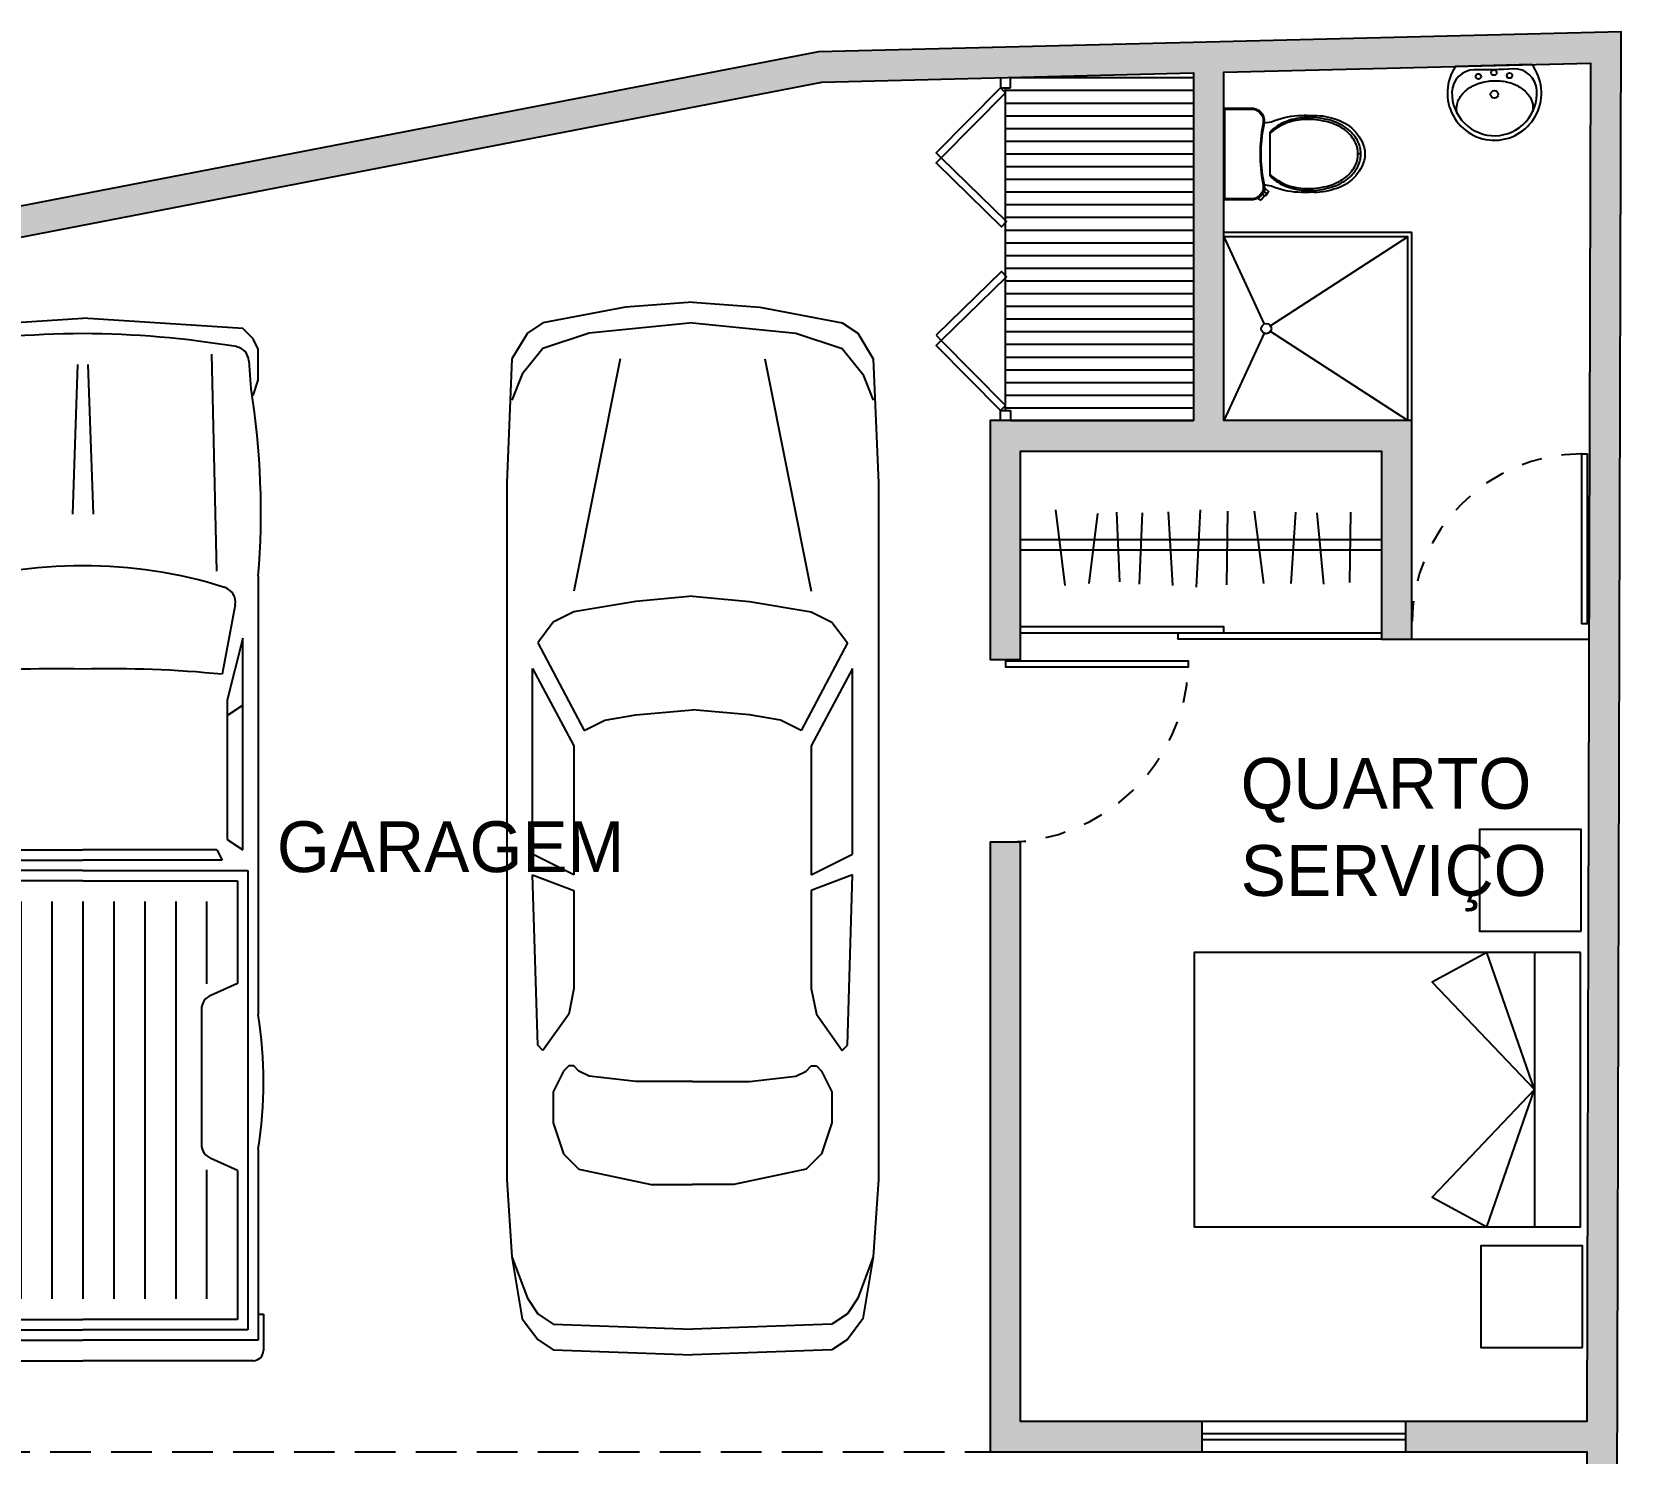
# Model space of a CAD drawing. Extents: x 2414.5 to 2499.6, y 2435.1 to 2467.4.
# Drawn here: x 2441.75 to 2449.57, y 2453.17 to 2460.16 of the extents above; entities that cross this region are included whole.
import ezdxf

# ---------------------------------------------------------------- set-up
doc = ezdxf.new("R2010")
doc.units = 0
doc.header["$LTSCALE"] = 4
doc.header["$MEASUREMENT"] = 0
doc.linetypes.add('HIDDEN2', pattern=[0.1875, 0.125, -0.0625])
doc.linetypes.add('OCULTA1', pattern=[0.15, 0.1, -0.05])
doc.layers.get('0').update_dxf_attribs({"linetype": 'CONTINUOUS'})
for name, color, linetype in [('AMBIENTE', 7, 'CONTINUOUS'), ('calidad', 251, 'CONTINUOUS'), ('MUE', 7, 'CONTINUOUS'), ('MUEBLES', 7, 'CONTINUOUS'), ('Muros', 2, 'CONTINUOUS'), ('PUERTA', 7, 'CONTINUOUS')]:
    doc.layers.add(name, color=color, linetype=linetype)
doc.styles.add('INCESED901 NDLT BT', font='')
doc.styles.get('INCESED901 NDLT BT').set_extended_font_data('Incised901 NdIt BT')

# ---------------------------------------------------------------- blocks, each defined once
blk = doc.blocks.new('S-209')
blk.add_line((8.1197, -17.8991), (8.1097, -17.9091))
at = {"linetype": 'Continuous'}
for p, q in [((7.79, -17.9786), (7.7948, -17.9835)), ((7.8815, -18.292), (7.7267, -18.1372)), ((8.0402, -18.2288), (8.0353, -18.224)), ((7.9297, -18.3503), (7.9091, -18.3523)), ((7.9321, -18.3636), (7.9118, -18.3672)), ((7.93, -18.3788), (7.934, -18.375)), ((7.916, -18.3823), (7.9301, -18.3793)), ((7.9178, -18.3967), (7.9194, -18.4103)), ((7.9196, -18.4115), (7.9336, -18.4079)), ((7.9302, -18.3801), (7.9334, -18.4067))]:
    blk.add_line(p, q, dxfattribs=at)
for points in [[(7.6758, -18.1274), (7.6969, -18.0978, -0.086549), (7.7675, -17.9846), (7.7807, -17.9694, -0.042987), (7.8144, -17.9376, -0.101197), (7.9028, -17.87, -0.27979), (8.1214, -17.8722), (8.1466, -17.8975, -0.27979), (8.1488, -18.116, -0.101197), (8.0812, -18.2044, -0.042987), (8.0494, -18.2381), (8.0342, -18.2514, -0.086549), (7.921, -18.3219), (7.8905, -18.3436)], [(7.9116, -18.3669, -0.000147), (7.9113, -18.3649, -0.000264), (7.9109, -18.3626, -0.000185), (7.9103, -18.3593, -0.000473), (7.9103, -18.3592, -0.000008), (7.9096, -18.355, -0.001562), (7.9092, -18.3527, -0.124491), (7.9092, -18.3526, -0.272659), (7.9092, -18.3526, -0.272659), (7.9092, -18.3526, -0.124491), (7.9092, -18.3527, -0.001562), (7.9097, -18.355, -0.000008), (7.9104, -18.3592, -0.000473), (7.9104, -18.3593, -0.000185), (7.911, -18.3625, -0.000264), (7.9114, -18.3648, -0.000182), (7.9119, -18.3674)], [(7.934, -18.375, -0.000303), (7.9336, -18.3725, -0.000706), (7.9334, -18.3714, -0.000002), (7.9325, -18.3667, -0.000278), (7.9325, -18.3666, -0.000204), (7.932, -18.364, -0.000208), (7.9316, -18.3613, -0.000265), (7.9312, -18.3593, -0.000185), (7.9307, -18.3564, -0.000475), (7.9307, -18.3564, -0.000008), (7.9301, -18.3526, -0.001574), (7.9297, -18.3506, -0.124305), (7.9297, -18.3506, -0.272823), (7.9297, -18.3506, -0.272823), (7.9298, -18.3506, -0.124305), (7.9298, -18.3506, -0.001574), (7.9301, -18.3526, -0.000008), (7.9308, -18.3564, -0.000475), (7.9308, -18.3564, -0.000185), (7.9313, -18.3593, -0.000265), (7.9317, -18.3613, -0.000208), (7.9322, -18.3639, -0.000204), (7.9326, -18.3666, -0.000278), (7.9326, -18.3666, -0.000002), (7.9335, -18.3714, -0.000706), (7.9337, -18.3725, -0.000303), (7.9341, -18.375)]]:
    blk.add_lwpolyline(points, format="xyb", dxfattribs=at)
for points in [[(7.9044, -18.4326), (7.8026, -18.5344), (7.4844, -18.2162), (7.5862, -18.1144, -0.473386), (7.6806, -18.1353), (7.6859, -18.1432, 0.095339), (7.8756, -18.3329), (7.8836, -18.3382), (7.9024, -18.3528, -0.36066)], [(7.6773, -18.1386, 0.095007), (7.8802, -18.3415, -0.4553), (7.9012, -18.4291), (7.8026, -18.5277), (7.4911, -18.2162), (7.5897, -18.1176, -0.4553), (7.6773, -18.1386, -6.517447)]]:
    blk.add_lwpolyline(points, format="xyb", close=True, dxfattribs=at)
for centre, radius, start, end in [((8.088, -18.2291), 0.3908, 119.46983, 135.00781), ((8.085, -18.2323), 0.3811, 119.51534, 135.00799), ((8.0314, -18.1337), 0.2799, 100.61073, 118.99096), ((8.0283, -18.1369), 0.2702, 100.69839, 119.03419), ((8.0047, -18.0523), 0.1829, 74.08577, 98.32752), ((8.0078, -18.0492), 0.1926, 74.08577, 98.32752), ((8.0205, -17.9966), 0.125, 44.46009, 74.08577), ((8.0237, -17.9935), 0.1347, 44.49908, 74.08577), ((8.0253, -17.9951), 0.1347, 15.91423, 45.50092), ((8.0388, -18.1799), 0.3212, 135, 152.14164), ((8.0356, -18.183), 0.3114, 135, 152.14164), ((8.0222, -17.9983), 0.125, 15.91423, 45.53992), ((7.9665, -18.0142), 0.1829, 351.67248, 15.91423), ((7.9696, -18.011), 0.1926, 351.67248, 15.91423), ((7.974, -18.1457), 0.2479, 152.14164, 171.67248), ((7.9709, -18.1488), 0.2382, 152.14164, 171.67248), ((7.882, -17.9905), 0.2702, 330.96581, 349.30161), ((7.8851, -17.9874), 0.2799, 331.00904, 349.38927), ((7.9193, -18.1377), 0.1926, 171.67248, 179.86037), ((7.9162, -18.1408), 0.1829, 171.67248, 180.95357), ((7.7865, -17.9339), 0.3811, 314.99201, 330.48466), ((7.7897, -17.9308), 0.3908, 314.99219, 330.53016), ((7.8358, -17.9832), 0.3114, 297.85836, 315), ((7.8389, -17.9801), 0.3212, 297.85836, 315), ((7.878, -18.1026), 0.1829, 269.04643, 278.32752), ((7.873, -17.9713), 0.3208, 271.51782, 276.44969), ((7.87, -18.0479), 0.2382, 278.32752, 297.85836), ((7.8731, -18.0448), 0.2479, 278.32752, 297.85836)]:
    blk.add_arc(centre, radius, start, end, dxfattribs=at)
blk = doc.blocks.new('Lavabo')
at = {"layer": 'MUE'}
for points in [[(0, 0.25), (0, -0.25, 0.608371), (0.49, 0, 0.608371)], [(0.46, 0, 0.424496), (0.169, 0.278, 0.402102), (0.025, 0.128, -0.026189), (0.025, -0.128, 0.402316), (0.169, -0.278, 0.424466)]]:
    blk.add_lwpolyline(points, format="xyb", close=True, dxfattribs=at)
blk.add_lwpolyline([(0.308, -0.247, -0.053668), (0.28, -0.25, -0.131299), (0.215, -0.233, -0.106584), (0.153, -0.177, -0.083724), (0.114, -0.099, -0.072562), (0.1, 0, -0.072562), (0.114, 0.099, -0.083724), (0.153, 0.177, -0.106584), (0.214, 0.233, -0.131299), (0.28, 0.25, -0.053949), (0.308, 0.247, -0.106584)], format="xyb", dxfattribs=at)
for centre, radius in [((0.069, 0.102), 0.0175), ((0.047, 0), 0.0175), ((0.19, 0), 0.025), ((0.069, -0.102), 0.0175)]:
    blk.add_circle(centre, radius, dxfattribs=at)
blk = doc.blocks.new('02PCAR03')
for p, q in [((-185, 35), (-197, 33)), ((-185, 35), (-193, 32)), ((-170, 36), (-185, 35)), ((-35, 36), (-170, 36)), ((-11, 35), (-35, 36)), ((-14, 33), (-19, 35)), ((-6, 32), (-11, 35)), ((-197, 33), (-201, 30)), ((-193, 32), (-196, 30)), ((-144, 30), (-111, 31)), ((-111, 31), (-114, 23)), ((-111, 23), (-107, 31)), ((-107, 31), (-71, 31)), ((-71, 31), (-86, 23)), ((-9, 29), (-14, 33)), ((-4, 29), (-6, 32)), ((-201, 30), (-203, 27)), ((-196, 30), (-198, 27)), ((-145, 29), (-144, 30)), ((-138, 24), (-145, 29)), ((-66, 30), (-83, 21)), ((-62, 27), (-66, 30)), ((-6, 20), (-9, 29)), ((-1, 13), (-4, 29)), ((-203, 27), (-204, 0)), ((-198, 27), (-199, 0)), ((-165, 25), (-168, 22)), ((-159, 27), (-165, 25)), ((-153, 27), (-159, 27)), ((-149, 25), (-153, 27)), ((-148, 24), (-149, 25)), ((-60, 23), (-62, 27)), ((-168, 22), (-171, 8)), ((-150, 20), (-149, 22)), ((-149, 22), (-148, 23)), ((-148, 23), (-148, 24)), ((-133, 23), (-138, 24)), ((-114, 23), (-133, 23)), ((-86, 23), (-111, 23)), ((-58, 11), (-60, 23)), ((-11, 14), (-56, 23)), ((-151, 11), (-150, 20)), ((-83, 21), (-81, 17)), ((-4, 0), (-6, 20)), ((-81, 17), (-80, 11)), ((0, 0), (-1, 13)), ((-151, 0), (-151, 11)), ((-80, 11), (-79, 0)), ((-57, 0), (-58, 11)), ((-171, 8), (-171, 0)), ((-203, -27), (-204, 0)), ((-198, -27), (-199, 0)), ((-171, -8), (-171, 0)), ((-151, 0), (-151, -11)), ((-80, -11), (-79, 0)), ((-57, 0), (-58, -11)), ((-4, 0), (-6, -20)), ((0, 0), (-1, -13)), ((-168, -22), (-171, -8)), ((-151, -11), (-150, -20)), ((-81, -17), (-80, -11)), ((-58, -11), (-60, -23)), ((-11, -14), (-56, -23)), ((-1, -13), (-4, -29)), ((-83, -21), (-81, -17)), ((-150, -20), (-149, -22)), ((-66, -30), (-83, -21)), ((-6, -20), (-9, -29)), ((-165, -25), (-168, -22)), ((-149, -22), (-148, -23)), ((-148, -24), (-149, -25)), ((-148, -23), (-148, -24)), ((-138, -24), (-145, -29)), ((-133, -23), (-138, -24)), ((-114, -23), (-133, -23)), ((-111, -31), (-114, -23)), ((-86, -23), (-111, -23)), ((-111, -23), (-107, -31)), ((-71, -31), (-86, -23)), ((-60, -23), (-62, -27)), ((-201, -30), (-203, -27)), ((-196, -30), (-198, -27)), ((-159, -27), (-165, -25)), ((-153, -27), (-159, -27)), ((-149, -25), (-153, -27)), ((-62, -27), (-66, -30)), ((-197, -33), (-201, -30)), ((-193, -32), (-196, -30)), ((-145, -29), (-144, -30)), ((-144, -30), (-111, -31)), ((-9, -29), (-14, -33)), ((-4, -29), (-6, -32)), ((-185, -35), (-197, -33)), ((-185, -35), (-193, -32)), ((-107, -31), (-71, -31)), ((-14, -33), (-19, -35)), ((-6, -32), (-11, -35)), ((-170, -36), (-185, -35)), ((-35, -36), (-170, -36)), ((-11, -35), (-35, -36))]:
    blk.add_line(p, q)
blk = doc.blocks.new('02PCAR06')
for p, q in [((-193, 35), (-200, 35)), ((-198, 34), (-198, 0)), ((-161, 34), (-198, 34)), ((-193, 34), (-193, 35)), ((-50, 34), (-135, 34)), ((-15, 33), (-12, 34)), ((-12, 34), (-6, 34)), ((-6, 34), (-4, 33)), ((-202, 33), (-202, 0)), ((-196, 32), (-196, 0)), ((-107, 32), (-196, 32)), ((-107, 0), (-107, 32)), ((-103, 31), (-62, 31)), ((-101, 28), (-103, 31)), ((-77, 28), (-75, 31)), ((-62, 31), (-74, 28)), ((-8.24, 32.17), (-13.69, 32.59)), ((-4, 33), (-2, 31)), ((-2, 31), (0, 0)), ((-194, 30), (-194, 0)), ((-165.11, 30), (-194, 30)), ((-165.11, 30), (-162.79, 24.78)), ((-128.89, 30), (-131.21, 24.78)), ((-109, 30), (-128.89, 30)), ((-109, 0), (-109, 30)), ((-74, 28), (-101, 28)), ((-55.57, 29.52), (-69, 27)), ((-105, 27), (-105, 0)), ((-103, 26), (-105, 27)), ((-103, 26), (-103, 0)), ((-49, 26), (-7, 25)), ((-165, 24), (-190, 24)), ((-133.95, 23), (-160.05, 23)), ((-113, 24), (-129, 24)), ((-113, 18), (-190, 18)), ((-113, 12), (-190, 12)), ((-113, 6), (-190, 6)), ((-9, 1), (-38, 2)), ((-202, -33), (-202, 0)), ((-198, -34), (-198, 0)), ((-196, -32), (-196, 0)), ((-194, -30), (-194, 0)), ((-113, 0), (-190, 0)), ((-109, 0), (-109, -30)), ((-107, 0), (-107, -32)), ((-105, -27), (-105, 0)), ((-103, -26), (-103, 0)), ((-9, -1), (-38, -2)), ((-2, -31), (0, 0)), ((-113, -6), (-190, -6)), ((-113, -12), (-190, -12)), ((-113, -18), (-190, -18)), ((-165, -24), (-190, -24)), ((-133.95, -23), (-160.05, -23)), ((-113, -24), (-129, -24)), ((-165.11, -30), (-162.79, -24.78)), ((-128.89, -30), (-131.21, -24.78)), ((-103, -26), (-105, -27)), ((-55.57, -29.52), (-69, -27)), ((-49, -26), (-7, -25)), ((-165.11, -30), (-194, -30)), ((-109, -30), (-128.89, -30)), ((-101, -28), (-103, -31)), ((-74, -28), (-101, -28)), ((-77, -28), (-75, -31)), ((-62, -31), (-74, -28)), ((-107, -32), (-196, -32)), ((-103, -31), (-62, -31)), ((-15, -33), (-12, -34)), ((-8.24, -32.17), (-13.69, -32.59)), ((-6, -34), (-4, -33)), ((-4, -33), (-2, -31)), ((-193, -35), (-200, -35)), ((-161, -34), (-198, -34)), ((-193, -34), (-193, -35)), ((-50, -34), (-135, -34)), ((-12, -34), (-6, -34))]:
    blk.add_line(p, q)
for centre, radius, start, end in [((-200, 33), 2, 90, 180), ((-148, -50), 85, 81.2026, 98.7974), ((-37.66, -116.68), 151.19, 80.8754, 94.6813), ((-8.47, 29.18), 3, 11.6842, 85.6013), ((-55.01, 26.57), 3, 17.6833, 100.6197), ((-191.1, -0.96), 188.11, 0.2928, 9.4083), ((-160.05, 26), 3, 203.9625, 270), ((-133.95, 26), 3, 270, 336.0375), ((-284.5, 5.5), 216.57, 358.5448, 5.6974), ((-136, 0.75), 88, 359.5117, 17.6833), ((-284.5, -5.5), 216.57, 354.3026, 1.4552), ((-136, -0.75), 88, 342.3167, 0.4883), ((-191.1, 0.96), 188.11, 350.5917, 359.7072), ((-160.05, -26), 3, 90, 156.0375), ((-133.95, -26), 3, 23.9625, 90), ((-55.01, -26.57), 3, 259.3803, 342.3167), ((-8.47, -29.18), 3, 274.3987, 348.3158), ((-200, -33), 2, 180, 270), ((-37.66, 116.68), 151.19, 265.3187, 279.1246), ((-148, 50), 85, 261.2026, 278.7974)]:
    blk.add_arc(centre, radius, start, end)

msp = doc.modelspace()

# ---------------------------------------------------------------- hatches: boundary and pattern name
at = {"layer": 'calidad'}
for points in [[(2436.6109, 2457.6272), (2438.6907, 2458.5723), (2445.6331, 2459.9148), (2447.4609, 2459.9605), (2447.4609, 2458.2497), (2446.4609, 2458.2497), (2446.4609, 2457.0747), (2446.6109, 2457.0747), (2446.6109, 2458.0997), (2448.3859, 2458.0997), (2448.3859, 2457.1747), (2448.5359, 2457.1747), (2448.5359, 2458.2497), (2447.6109, 2458.2497), (2447.6109, 2459.9642), (2449.4151, 2460.0093), (2449.3969, 2453.3247), (2448.5039, 2453.3247), (2448.5039, 2453.1747), (2449.3965, 2453.1747), (2449.3834, 2448.3247), (2446.5357, 2448.3246), (2446.5357, 2448.1746), (2449.5329, 2448.1747), (2449.5655, 2460.1632), (2445.6169, 2460.0644), (2438.6448, 2458.7162), (2433.4609, 2456.3604), (2433.4609, 2456.0397), (2433.6109, 2456.0397), (2433.6109, 2456.2638), (2436.4609, 2457.559), (2436.4609, 2453.1747), (2438.5359, 2453.1747), (2438.5359, 2453.5747), (2436.6109, 2453.5747)], [(2447.5039, 2453.1747), (2447.5039, 2453.3247), (2446.6109, 2453.3247), (2446.6109, 2456.1747), (2446.4609, 2456.1747), (2446.4609, 2453.1747)]]:
    msp.add_hatch(color=256, dxfattribs=at).paths.add_polyline_path(points)
at = {"layer": 'MUEBLES'}
h = msp.add_hatch(dxfattribs=at)
h.set_pattern_fill('ANSI31', color=8, scale=0.5, angle=135, style=0)
h.paths.add_polyline_path([(2446.5359, 2458.9641), (2446.5418, 2458.958), (2446.5359, 2458.9522), (2446.5359, 2458.2997), (2446.5609, 2458.2997), (2446.5609, 2458.2497), (2447.4609, 2458.2497), (2447.4609, 2459.9605), (2446.5609, 2459.938), (2446.5609, 2459.8874), (2446.5359, 2459.8874), (2446.5359, 2459.2349), (2446.5418, 2459.2291), (2446.5359, 2459.223)])

# ---------------------------------------------------------------- linework, layer by layer
at = {"layer": 'MUEBLES', "color": 7}
for p, q in [((2447.6109, 2459.1547), (2447.8089, 2458.7249)), ((2448.5159, 2459.1547), (2447.8403, 2458.7158)), ((2447.8089, 2458.6795), (2447.6109, 2458.2497)), ((2448.5159, 2458.2497), (2447.8403, 2458.6886)), ((2446.7828, 2457.8101), (2446.8285, 2457.4388)), ((2447.0828, 2457.7987), (2447.0971, 2457.4559)), ((2447.2085, 2457.7958), (2447.1942, 2457.4445)), ((2447.3371, 2457.8015), (2447.3571, 2457.4388)), ((2447.4942, 2457.8101), (2447.4742, 2457.4302)), ((2447.6285, 2457.8044), (2447.6228, 2457.4416)), ((2447.76, 2457.8044), (2447.8057, 2457.4474)), ((2447.9628, 2457.7987), (2447.94, 2457.4474)), ((2448.0685, 2457.7958), (2448.1, 2457.4445)), ((2448.2343, 2457.7987), (2448.2286, 2457.4531)), ((2446.9885, 2457.793), (2446.9456, 2457.4474)), ((2448.3859, 2457.6622), (2446.6109, 2457.6622)), ((2448.3859, 2457.6122), (2446.6109, 2457.6122))]:
    msp.add_line(p, q, dxfattribs=at)
for points in [[(2448.5359, 2458.2497), (2448.5359, 2459.1747), (2448.5359, 2459.1747), (2447.6109, 2459.1747)], [(2448.5159, 2458.2497), (2448.5159, 2459.1547), (2447.6109, 2459.1547)]]:
    msp.add_lwpolyline(points, dxfattribs=at)
at = {"layer": 'MUEBLES'}
for points in [[(2449.3683, 2455.7378), (2449.3683, 2456.2378), (2448.8683, 2456.2378), (2448.8683, 2455.7378)], [(2449.3645, 2455.6324), (2447.4645, 2455.6324), (2447.4645, 2454.2824), (2449.3645, 2454.2824)], [(2449.3744, 2453.6878), (2449.3744, 2454.1878), (2448.8744, 2454.1878), (2448.8744, 2453.6878)]]:
    msp.add_lwpolyline(points, close=True, dxfattribs=at)
for points in [[(2448.9051, 2455.6324), (2448.6354, 2455.4861), (2449.1395, 2454.9574), (2448.6354, 2454.4288), (2448.9051, 2454.2824), (2449.1395, 2454.9574), (2448.9051, 2455.6324)], [(2449.1395, 2455.6324), (2449.1395, 2454.2824)]]:
    msp.add_lwpolyline(points, dxfattribs=at)
at = {"layer": 'MUEBLES', "color": 7}
msp.add_circle((2447.8194, 2458.7022), 0.025, dxfattribs=at)
at = {"layer": 'Muros', "color": 7}
for p, q in [((2446.5359, 2458.2997), (2446.5359, 2459.8874)), ((2448.5359, 2457.1747), (2449.4074, 2457.1747))]:
    msp.add_line(p, q, dxfattribs=at)
at = {"layer": 'Muros', "color": 1}
for p, q in [((2448.5039, 2453.3247), (2447.5039, 2453.3247)), ((2447.5039, 2453.1747), (2448.5039, 2453.1747))]:
    msp.add_line(p, q, dxfattribs=at)
at = {"layer": 'Muros', "color": 7, "linetype": 'OCULTA1', "ltscale": 0.5}
msp.add_line((2438.5359, 2453.1747), (2446.4609, 2453.1747), dxfattribs=at)
at = {"layer": 'Muros'}
for points in [[(2449.5329, 2448.1747), (2449.5655, 2460.1632), (2445.6169, 2460.0644), (2438.6448, 2458.7162)], [(2438.6907, 2458.5723), (2445.6331, 2459.9148), (2447.4609, 2459.9605), (2447.4609, 2458.2497), (2446.4609, 2458.2497), (2446.4609, 2457.0747), (2446.6109, 2457.0747), (2446.6109, 2458.0997), (2448.3859, 2458.0997), (2448.3859, 2457.1747), (2448.5359, 2457.1747), (2448.5359, 2458.2497), (2447.6109, 2458.2497), (2447.6109, 2459.9642), (2449.4151, 2460.0093), (2449.3969, 2453.3247), (2448.5039, 2453.3247), (2448.5039, 2453.1747), (2449.3965, 2453.1747), (2449.3834, 2448.3247)]]:
    msp.add_lwpolyline(points, dxfattribs=at)
msp.add_lwpolyline([(2447.5039, 2453.1747), (2447.5039, 2453.3247), (2446.6109, 2453.3247), (2446.6109, 2456.1747), (2446.4609, 2456.1747), (2446.4609, 2453.1747)], close=True, dxfattribs=at)
at = {"layer": 'Muros', "color": 3, "linetype": 'Continuous'}
for points in [[(2447.5039, 2453.2647), (2448.5039, 2453.2647)], [(2447.5039, 2453.2347), (2448.5039, 2453.2347)]]:
    msp.add_lwpolyline(points, dxfattribs=at)
at = {"layer": 'PUERTA'}
for p, q in [((2446.5109, 2459.9374), (2446.5109, 2459.8874)), ((2446.5609, 2459.8874), (2446.5609, 2459.9374)), ((2446.5109, 2459.8874), (2446.5609, 2459.8874)), ((2446.5109, 2458.2497), (2446.5109, 2458.2997)), ((2446.5109, 2458.2997), (2446.5609, 2458.2997)), ((2446.5609, 2458.2997), (2446.5609, 2458.2497))]:
    msp.add_line(p, q, dxfattribs=at)
for points in [[(2446.5109, 2459.8874), (2446.5358, 2459.8627), (2446.2193, 2459.5429), (2446.1944, 2459.5675)], [(2446.2193, 2459.5429), (2446.1948, 2459.5178), (2446.5174, 2459.204), (2446.5418, 2459.2291)], [(2446.1948, 2458.6693), (2446.2193, 2458.6442), (2446.5418, 2458.958), (2446.5174, 2458.9831)], [(2446.5109, 2458.2997), (2446.5358, 2458.3243), (2446.2193, 2458.6442), (2446.1944, 2458.6196)]]:
    msp.add_lwpolyline(points, close=True, dxfattribs=at)
at = {"layer": 'PUERTA', "color": 1}
for points in [[(2449.4076, 2457.2497), (2449.3716, 2457.2497), (2449.3716, 2458.0854), (2449.3986, 2458.0854), (2449.3986, 2457.2497)], [(2446.5359, 2457.0747), (2446.5359, 2457.0387), (2447.4359, 2457.0387), (2447.4359, 2457.0657), (2446.5359, 2457.0657)]]:
    msp.add_lwpolyline(points, dxfattribs=at)
at = {"layer": 'PUERTA', "color": 7, "linetype": 'Continuous'}
for points in [[(2446.6109, 2457.2047), (2447.6109, 2457.2047), (2447.6109, 2457.2347), (2446.6109, 2457.2347)], [(2448.3859, 2457.1747), (2447.3859, 2457.1747), (2447.3859, 2457.2047), (2448.3859, 2457.2047)]]:
    msp.add_lwpolyline(points, dxfattribs=at)
at = {"layer": 'PUERTA', "linetype": 'HIDDEN2', "ltscale": 0.2}
for centre, radius, start, end in [((2449.3716, 2457.2497), 0.8357, 90, 180), ((2446.5354, 2457.076), 0.9013, 270.03305, 357.62867)]:
    msp.add_arc(centre, radius, start, end, dxfattribs=at)

# ---------------------------------------------------------------- block references
at = {"layer": 'AMBIENTE', "xscale": 0.02539999999999054, "yscale": 0.02539999999999054, "zscale": 0.0254, "rotation": 90}
for name, p in [('02PCAR03', (2444.9968, 2458.833)), ('02PCAR06', (2441.9965, 2458.7538))]:
    msp.add_blockref(name, p, dxfattribs=at)
at = {"layer": 'MUEBLES', "color": 7, "linetype": 'Continuous', "rotation": 314.999999999959}
msp.add_blockref('S-209', (2455.1994, 2477.9599), dxfattribs=at)
at = {"layer": 'MUEBLES', "xscale": 0.7517062442452243, "yscale": 0.7517062442452243, "zscale": 0.7517062442452243, "rotation": 271.4321866504397}
msp.add_blockref('Lavabo', (2448.9382, 2459.9974), dxfattribs=at)

# ---------------------------------------------------------------- texts
at = {"color": 4, "style": 'INCESED901 NDLT BT'}
for s, p in [('QUARTO', (2447.6931, 2456.3393)), ('GARAGEM', (2442.9517, 2456.0276)), ('SERVIÇO', (2447.6931, 2455.9107))]:
    msp.add_text(s, height=0.25, dxfattribs=at).set_placement(p)

doc.saveas('drawing.dxf')
